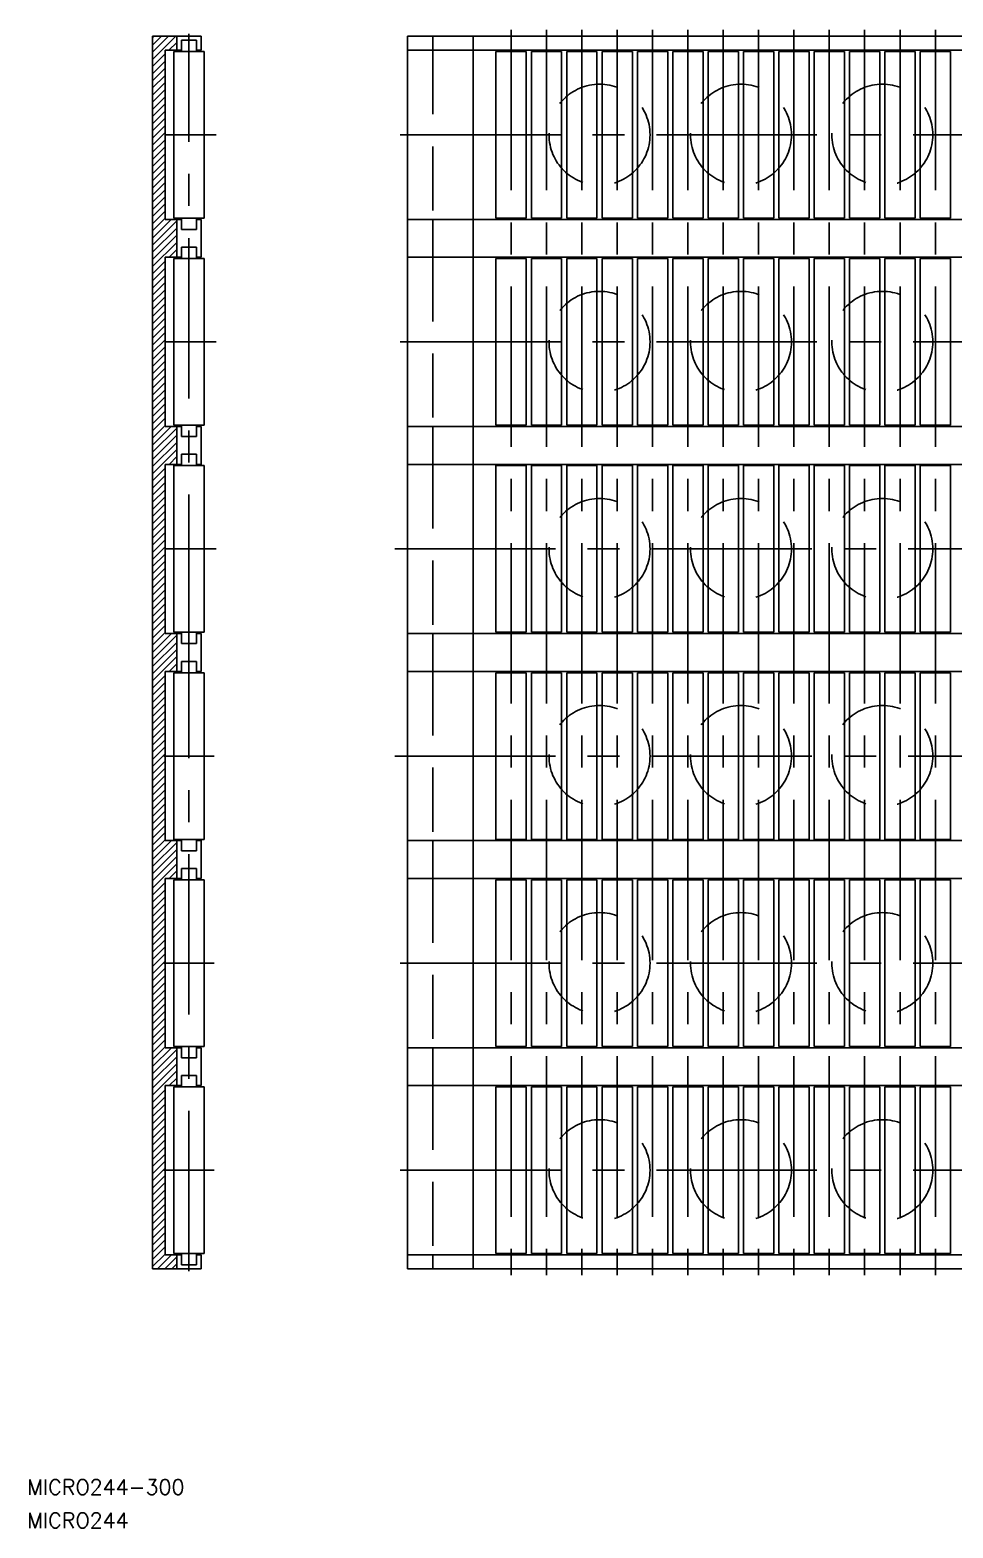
# Model space of a CAD drawing. Extents: x -75 to 302, y -51 to 245.
# Drawn here: x -74.8 to 108, y -51.3 to 245.3 of the extents above; entities that cross this region are included whole.
import ezdxf

# ---------------------------------------------------------------- set-up
doc = ezdxf.new("R2010")
doc.units = 0
doc.linetypes.add('CENTER', pattern=[50.8, 31.75, -6.35, 6.35, -6.35])
doc.linetypes.add('DASHED', pattern=[19.05, 12.7, -6.35])
doc.layers.get('0').update_dxf_attribs({"linetype": 'CONTINUOUS'})
doc.layers.add('CENTER', color=1, linetype='CENTER')
doc.styles.get("Standard").update_dxf_attribs({"font": 'txt.shx', "height": 3, "bigfont": 'bigfont.shx'})

# ---------------------------------------------------------------- blocks, each defined once
blk = doc.blocks.new('*U17')
at = {"color": 7, "linetype": 'CONTINUOUS'}
blk.add_text('MICRO244-300', height=3, dxfattribs=at).set_placement((-75.29, -44.74))
blk = doc.blocks.new('*U18')
at = {"color": 7, "linetype": 'CONTINUOUS'}
blk.add_text('MICRO244', height=3, dxfattribs=at).set_placement((-75.29, -51.34))

msp = doc.modelspace()

# ---------------------------------------------------------------- linework, layer by layer
at = {"color": 7, "linetype": 'CONTINUOUS'}
for p, q in [((-50.5, 0), (-50.5, 244)), ((-40.9, 244), (-50.5, 244)), ((-45.7, 244), (-45.7, 241.25)), ((-41.8, 243.25), (-44.8, 243.25)), ((-44.8, 243.25), (-44.8, 241)), ((-41.8, 243.25), (-41.8, 241)), ((-40.9, 241.25), (-40.9, 244)), ((0, 244), (0, 121.5)), ((300, 244), (0, 244)), ((5, 244), (5, 241.25)), ((-48, 241.25), (-48, 207.75)), ((-44.8, 241.25), (-48, 241.25)), ((-46.3, 208), (-46.3, 241)), ((-40.3, 241), (-46.3, 241)), ((-40.9, 241.25), (-41.8, 241.25)), ((-40.3, 208), (-40.3, 241)), ((0, 241.25), (300, 241.25)), ((13, 207.75), (13, 241.25)), ((17.5, 241), (17.5, 208)), ((23.5, 241), (17.5, 241)), ((19, 241), (19, 241.25)), ((22, 241.25), (22, 241)), ((23.5, 241), (23.5, 208)), ((24.5, 241), (24.5, 208)), ((30.5, 241), (24.5, 241)), ((26, 241), (26, 241.25)), ((29, 241.25), (29, 241)), ((30.5, 241), (30.5, 208)), ((31.5, 241), (31.5, 208)), ((37.5, 241), (31.5, 241)), ((33, 241), (33, 241.25)), ((36, 241.25), (36, 241)), ((37.5, 241), (37.5, 208)), ((38.5, 241), (38.5, 208)), ((44.5, 241), (38.5, 241)), ((40, 241), (40, 241.25)), ((43, 241.25), (43, 241)), ((44.5, 241), (44.5, 208)), ((45.5, 241), (45.5, 208)), ((51.5, 241), (45.5, 241)), ((47, 241), (47, 241.25)), ((50, 241.25), (50, 241)), ((51.5, 241), (51.5, 208)), ((52.5, 241), (52.5, 208)), ((58.5, 241), (52.5, 241)), ((54, 241), (54, 241.25)), ((57, 241.25), (57, 241)), ((58.5, 241), (58.5, 208)), ((59.5, 241), (59.5, 208)), ((65.5, 241), (59.5, 241)), ((61, 241), (61, 241.25)), ((64, 241.25), (64, 241)), ((65.5, 241), (65.5, 208)), ((66.5, 241), (66.5, 208)), ((72.5, 241), (66.5, 241)), ((68, 241), (68, 241.25)), ((71, 241.25), (71, 241)), ((72.5, 241), (72.5, 208)), ((73.5, 241), (73.5, 208)), ((79.5, 241), (73.5, 241)), ((75, 241), (75, 241.25)), ((78, 241.25), (78, 241)), ((79.5, 241), (79.5, 208)), ((80.5, 241), (80.5, 208)), ((86.5, 241), (80.5, 241)), ((82, 241), (82, 241.25)), ((85, 241.25), (85, 241)), ((86.5, 241), (86.5, 208)), ((87.5, 241), (87.5, 208)), ((93.5, 241), (87.5, 241)), ((89, 241), (89, 241.25)), ((92, 241.25), (92, 241)), ((93.5, 241), (93.5, 208)), ((94.5, 241), (94.5, 208)), ((100.5, 241), (94.5, 241)), ((96, 241), (96, 241.25)), ((99, 241.25), (99, 241)), ((100.5, 241), (100.5, 208)), ((101.5, 241), (101.5, 208)), ((107.5, 241), (101.5, 241)), ((103, 241), (103, 241.25)), ((106, 241.25), (106, 241)), ((107.5, 241), (107.5, 208)), ((-48, 207.75), (-44.8, 207.75)), ((-40.3, 208), (-46.3, 208)), ((-45.7, 200.25), (-45.7, 207.75)), ((-44.8, 205.75), (-44.8, 208)), ((-41.8, 205.75), (-41.8, 208)), ((-41.8, 207.75), (-40.9, 207.75)), ((-40.9, 207.75), (-40.9, 200.25)), ((0, 207.75), (300, 207.75)), ((5, 207.75), (5, 200.25)), ((23.5, 208), (17.5, 208)), ((19, 208), (19, 207.75)), ((22, 207.75), (22, 208)), ((30.5, 208), (24.5, 208)), ((26, 208), (26, 207.75)), ((29, 207.75), (29, 208)), ((37.5, 208), (31.5, 208)), ((33, 208), (33, 207.75)), ((36, 207.75), (36, 208)), ((44.5, 208), (38.5, 208)), ((40, 208), (40, 207.75)), ((43, 207.75), (43, 208)), ((51.5, 208), (45.5, 208)), ((47, 208), (47, 207.75)), ((50, 207.75), (50, 208)), ((58.5, 208), (52.5, 208)), ((54, 208), (54, 207.75)), ((57, 207.75), (57, 208)), ((65.5, 208), (59.5, 208)), ((61, 208), (61, 207.75)), ((64, 207.75), (64, 208)), ((72.5, 208), (66.5, 208)), ((68, 208), (68, 207.75)), ((71, 207.75), (71, 208)), ((79.5, 208), (73.5, 208)), ((75, 208), (75, 207.75)), ((78, 207.75), (78, 208)), ((86.5, 208), (80.5, 208)), ((82, 208), (82, 207.75)), ((85, 207.75), (85, 208)), ((93.5, 208), (87.5, 208)), ((89, 208), (89, 207.75)), ((92, 207.75), (92, 208)), ((100.5, 208), (94.5, 208)), ((96, 208), (96, 207.75)), ((101.5, 208), (107.5, 208)), ((103, 208), (103, 207.75)), ((-41.8, 205.75), (-44.8, 205.75)), ((-41.8, 202.25), (-44.8, 202.25)), ((-44.8, 202.25), (-44.8, 200)), ((-41.8, 202.25), (-41.8, 200)), ((-48, 200.25), (-48, 166.75)), ((-48, 200.25), (-44.8, 200.25)), ((-46.3, 200), (-46.3, 167)), ((-40.3, 200), (-46.3, 200)), ((-41.8, 200.25), (-40.9, 200.25)), ((-40.3, 200), (-40.3, 167)), ((0, 200.25), (300, 200.25)), ((13, 166.75), (13, 200.25)), ((17.5, 200), (17.5, 167)), ((23.5, 200), (17.5, 200)), ((19, 200), (19, 200.25)), ((22, 200.25), (22, 200)), ((23.5, 200), (23.5, 167)), ((24.5, 200), (24.5, 167)), ((30.5, 200), (24.5, 200)), ((26, 200), (26, 200.25)), ((29, 200.25), (29, 200)), ((30.5, 200), (30.5, 167)), ((31.5, 200), (31.5, 167)), ((37.5, 200), (31.5, 200)), ((33, 200), (33, 200.25)), ((36, 200.25), (36, 200)), ((37.5, 200), (37.5, 167)), ((38.5, 200), (38.5, 167)), ((44.5, 200), (38.5, 200)), ((40, 200), (40, 200.25)), ((43, 200.25), (43, 200)), ((44.5, 200), (44.5, 167)), ((45.5, 200), (45.5, 167)), ((51.5, 200), (45.5, 200)), ((47, 200), (47, 200.25)), ((50, 200.25), (50, 200)), ((51.5, 200), (51.5, 167)), ((52.5, 200), (52.5, 167)), ((58.5, 200), (52.5, 200)), ((54, 200), (54, 200.25)), ((57, 200.25), (57, 200)), ((58.5, 200), (58.5, 167)), ((59.5, 200), (59.5, 167)), ((65.5, 200), (59.5, 200)), ((61, 200), (61, 200.25)), ((64, 200.25), (64, 200)), ((65.5, 200), (65.5, 167)), ((66.5, 200), (66.5, 167)), ((72.5, 200), (66.5, 200)), ((68, 200), (68, 200.25)), ((71, 200.25), (71, 200)), ((72.5, 200), (72.5, 167)), ((73.5, 200), (73.5, 167)), ((79.5, 200), (73.5, 200)), ((75, 200), (75, 200.25)), ((78, 200.25), (78, 200)), ((79.5, 200), (79.5, 167)), ((80.5, 200), (80.5, 167)), ((86.5, 200), (80.5, 200)), ((82, 200), (82, 200.25)), ((85, 200.25), (85, 200)), ((86.5, 200), (86.5, 167)), ((87.5, 200), (87.5, 167)), ((93.5, 200), (87.5, 200)), ((89, 200), (89, 200.25)), ((92, 200.25), (92, 200)), ((93.5, 200), (93.5, 167)), ((94.5, 200), (94.5, 167)), ((100.5, 200), (94.5, 200)), ((96, 200), (96, 200.25)), ((99, 200.25), (99, 200)), ((100.5, 200), (100.5, 167)), ((101.5, 200), (101.5, 167)), ((107.5, 200), (101.5, 200)), ((103, 200), (103, 200.25)), ((106, 200.25), (106, 200)), ((107.5, 200), (107.5, 167)), ((-48, 166.75), (-44.8, 166.75)), ((-40.3, 167), (-46.3, 167)), ((-45.7, 159.25), (-45.7, 166.75)), ((-44.8, 164.75), (-44.8, 167)), ((-41.8, 164.75), (-41.8, 167)), ((-41.8, 166.75), (-40.9, 166.75)), ((-40.9, 166.75), (-40.9, 159.25)), ((0, 166.75), (300, 166.75)), ((5, 166.75), (5, 159.25)), ((23.5, 167), (17.5, 167)), ((19, 167), (19, 166.75)), ((22, 166.75), (22, 167)), ((30.5, 167), (24.5, 167)), ((26, 167), (26, 166.75)), ((29, 166.75), (29, 167)), ((37.5, 167), (31.5, 167)), ((33, 167), (33, 166.75)), ((36, 166.75), (36, 167)), ((44.5, 167), (38.5, 167)), ((40, 167), (40, 166.75)), ((43, 166.75), (43, 167)), ((51.5, 167), (45.5, 167)), ((47, 167), (47, 166.75)), ((50, 166.75), (50, 167)), ((58.5, 167), (52.5, 167)), ((54, 167), (54, 166.75)), ((57, 166.75), (57, 167)), ((65.5, 167), (59.5, 167)), ((61, 167), (61, 166.75)), ((64, 166.75), (64, 167)), ((72.5, 167), (66.5, 167)), ((68, 167), (68, 166.75)), ((71, 166.75), (71, 167)), ((79.5, 167), (73.5, 167)), ((75, 167), (75, 166.75)), ((78, 166.75), (78, 167)), ((86.5, 167), (80.5, 167)), ((82, 167), (82, 166.75)), ((85, 166.75), (85, 167)), ((93.5, 167), (87.5, 167)), ((89, 167), (89, 166.75)), ((92, 166.75), (92, 167)), ((100.5, 167), (94.5, 167)), ((96, 167), (96, 166.75)), ((101.5, 167), (107.5, 167)), ((103, 167), (103, 166.75)), ((-41.8, 164.75), (-44.8, 164.75)), ((-41.8, 161.25), (-44.8, 161.25)), ((-44.8, 161.25), (-44.8, 159)), ((-41.8, 161.25), (-41.8, 159)), ((-48, 125.75), (-48, 159.25)), ((-44.8, 159.25), (-48, 159.25)), ((-46.3, 159), (-46.3, 126)), ((-40.3, 159), (-46.3, 159)), ((-40.9, 159.25), (-41.8, 159.25)), ((-40.3, 159), (-40.3, 126)), ((0, 159.25), (300, 159.25)), ((13, 125.75), (13, 159.25)), ((17.5, 159), (17.5, 126)), ((23.5, 159), (17.5, 159)), ((19, 159), (19, 159.25)), ((22, 159.25), (22, 159)), ((23.5, 159), (23.5, 126)), ((24.5, 159), (24.5, 126)), ((30.5, 159), (24.5, 159)), ((26, 159), (26, 159.25)), ((29, 159.25), (29, 159)), ((30.5, 159), (30.5, 126)), ((31.5, 159), (31.5, 126)), ((37.5, 159), (31.5, 159)), ((33, 159), (33, 159.25)), ((36, 159.25), (36, 159)), ((37.5, 159), (37.5, 126)), ((38.5, 159), (38.5, 126)), ((44.5, 159), (38.5, 159)), ((40, 159), (40, 159.25)), ((43, 159.25), (43, 159)), ((44.5, 159), (44.5, 126)), ((45.5, 159), (45.5, 126)), ((51.5, 159), (45.5, 159)), ((47, 159), (47, 159.25)), ((50, 159.25), (50, 159)), ((51.5, 159), (51.5, 126)), ((52.5, 159), (52.5, 126)), ((58.5, 159), (52.5, 159)), ((54, 159), (54, 159.25)), ((57, 159.25), (57, 159)), ((58.5, 159), (58.5, 126)), ((59.5, 159), (59.5, 126)), ((65.5, 159), (59.5, 159)), ((61, 159), (61, 159.25)), ((64, 159.25), (64, 159)), ((65.5, 159), (65.5, 126)), ((66.5, 159), (66.5, 126)), ((72.5, 159), (66.5, 159)), ((68, 159), (68, 159.25)), ((71, 159.25), (71, 159)), ((72.5, 159), (72.5, 126)), ((73.5, 159), (73.5, 126)), ((79.5, 159), (73.5, 159)), ((75, 159), (75, 159.25)), ((78, 159.25), (78, 159)), ((79.5, 159), (79.5, 126)), ((80.5, 159), (80.5, 126)), ((86.5, 159), (80.5, 159)), ((82, 159), (82, 159.25)), ((85, 159.25), (85, 159)), ((86.5, 159), (86.5, 126)), ((87.5, 159), (87.5, 126)), ((93.5, 159), (87.5, 159)), ((89, 159), (89, 159.25)), ((92, 159.25), (92, 159)), ((93.5, 159), (93.5, 126)), ((94.5, 159), (94.5, 126)), ((100.5, 159), (94.5, 159)), ((96, 159), (96, 159.25)), ((99, 159.25), (99, 159)), ((100.5, 159), (100.5, 126)), ((101.5, 159), (101.5, 126)), ((107.5, 159), (101.5, 159)), ((103, 159), (103, 159.25)), ((106, 159.25), (106, 159)), ((107.5, 159), (107.5, 126)), ((-48, 125.75), (-44.8, 125.75)), ((-40.3, 126), (-46.3, 126)), ((-45.7, 125.75), (-45.7, 118.25)), ((-44.8, 123.75), (-44.8, 126)), ((-41.8, 123.75), (-41.8, 126)), ((-41.8, 125.75), (-40.9, 125.75)), ((-40.9, 118.25), (-40.9, 125.75)), ((0, 125.75), (300, 125.75)), ((5, 125.75), (5, 118.25)), ((23.5, 126), (17.5, 126)), ((19, 126), (19, 125.75)), ((22, 125.75), (22, 126)), ((30.5, 126), (24.5, 126)), ((26, 126), (26, 125.75)), ((29, 125.75), (29, 126)), ((37.5, 126), (31.5, 126)), ((33, 126), (33, 125.75)), ((36, 125.75), (36, 126)), ((44.5, 126), (38.5, 126)), ((40, 126), (40, 125.75)), ((43, 125.75), (43, 126)), ((51.5, 126), (45.5, 126)), ((47, 126), (47, 125.75)), ((50, 125.75), (50, 126)), ((58.5, 126), (52.5, 126)), ((54, 126), (54, 125.75)), ((57, 125.75), (57, 126)), ((65.5, 126), (59.5, 126)), ((61, 126), (61, 125.75)), ((64, 125.75), (64, 126)), ((72.5, 126), (66.5, 126)), ((68, 126), (68, 125.75)), ((71, 125.75), (71, 126)), ((79.5, 126), (73.5, 126)), ((75, 126), (75, 125.75)), ((78, 125.75), (78, 126)), ((86.5, 126), (80.5, 126)), ((82, 126), (82, 125.75)), ((85, 125.75), (85, 126)), ((93.5, 126), (87.5, 126)), ((89, 126), (89, 125.75)), ((92, 125.75), (92, 126)), ((100.5, 126), (94.5, 126)), ((96, 126), (96, 125.75)), ((101.5, 126), (107.5, 126)), ((103, 126), (103, 125.75)), ((-50.5, 122.5), (-50.5, 122)), ((-50.5, 121.5), (-50.5, 122)), ((-41.8, 123.75), (-44.8, 123.75)), ((-41.8, 120.25), (-44.8, 120.25)), ((-44.8, 120.25), (-44.8, 118)), ((-41.8, 120.25), (-41.8, 118)), ((0, 121.5), (0, 0)), ((-48, 118.25), (-48, 84.75)), ((-48, 118.25), (-44.8, 118.25)), ((-46.3, 85), (-46.3, 118)), ((-40.3, 118), (-46.3, 118)), ((-41.8, 118.25), (-40.9, 118.25)), ((-40.3, 85), (-40.3, 118)), ((0, 118.25), (300, 118.25)), ((13, 84.75), (13, 118.25)), ((17.5, 118), (17.5, 85)), ((23.5, 118), (17.5, 118)), ((19, 118), (19, 118.25)), ((22, 118.25), (22, 118)), ((23.5, 118), (23.5, 85)), ((24.5, 118), (24.5, 85)), ((30.5, 118), (24.5, 118)), ((26, 118), (26, 118.25)), ((29, 118.25), (29, 118)), ((30.5, 118), (30.5, 85)), ((31.5, 118), (31.5, 85)), ((37.5, 118), (31.5, 118)), ((33, 118), (33, 118.25)), ((36, 118.25), (36, 118)), ((37.5, 118), (37.5, 85)), ((38.5, 118), (38.5, 85)), ((44.5, 118), (38.5, 118)), ((40, 118), (40, 118.25)), ((43, 118.25), (43, 118)), ((44.5, 118), (44.5, 85)), ((45.5, 118), (45.5, 85)), ((51.5, 118), (45.5, 118)), ((47, 118), (47, 118.25)), ((50, 118.25), (50, 118)), ((51.5, 118), (51.5, 85)), ((52.5, 118), (52.5, 85)), ((58.5, 118), (52.5, 118)), ((54, 118), (54, 118.25)), ((57, 118.25), (57, 118)), ((58.5, 118), (58.5, 85)), ((59.5, 118), (59.5, 85)), ((65.5, 118), (59.5, 118)), ((61, 118), (61, 118.25)), ((64, 118.25), (64, 118)), ((65.5, 118), (65.5, 85)), ((66.5, 118), (66.5, 85)), ((72.5, 118), (66.5, 118)), ((68, 118), (68, 118.25)), ((71, 118.25), (71, 118)), ((72.5, 118), (72.5, 85)), ((73.5, 118), (73.5, 85)), ((79.5, 118), (73.5, 118)), ((75, 118), (75, 118.25)), ((78, 118.25), (78, 118)), ((79.5, 118), (79.5, 85)), ((80.5, 118), (80.5, 85)), ((86.5, 118), (80.5, 118)), ((82, 118), (82, 118.25)), ((85, 118.25), (85, 118)), ((86.5, 118), (86.5, 85)), ((87.5, 118), (87.5, 85)), ((93.5, 118), (87.5, 118)), ((89, 118), (89, 118.25)), ((92, 118.25), (92, 118)), ((93.5, 118), (93.5, 85)), ((94.5, 118), (94.5, 85)), ((100.5, 118), (94.5, 118)), ((96, 118), (96, 118.25)), ((99, 118.25), (99, 118)), ((100.5, 118), (100.5, 85)), ((101.5, 118), (101.5, 85)), ((107.5, 118), (101.5, 118)), ((103, 118), (103, 118.25)), ((106, 118.25), (106, 118)), ((107.5, 118), (107.5, 85)), ((-44.8, 84.75), (-48, 84.75)), ((-40.3, 85), (-46.3, 85)), ((-45.7, 84.75), (-45.7, 77.25)), ((-44.8, 82.75), (-44.8, 85)), ((-41.8, 82.75), (-41.8, 85)), ((-40.9, 84.75), (-41.8, 84.75)), ((-40.9, 77.25), (-40.9, 84.75)), ((0, 84.75), (300, 84.75)), ((5, 84.75), (5, 77.25)), ((23.5, 85), (17.5, 85)), ((19, 85), (19, 84.75)), ((22, 84.75), (22, 85)), ((30.5, 85), (24.5, 85)), ((26, 85), (26, 84.75)), ((29, 84.75), (29, 85)), ((37.5, 85), (31.5, 85)), ((33, 85), (33, 84.75)), ((36, 84.75), (36, 85)), ((44.5, 85), (38.5, 85)), ((40, 85), (40, 84.75)), ((43, 84.75), (43, 85)), ((51.5, 85), (45.5, 85)), ((47, 85), (47, 84.75)), ((50, 84.75), (50, 85)), ((58.5, 85), (52.5, 85)), ((54, 85), (54, 84.75)), ((57, 84.75), (57, 85)), ((65.5, 85), (59.5, 85)), ((61, 85), (61, 84.75)), ((64, 84.75), (64, 85)), ((72.5, 85), (66.5, 85)), ((68, 85), (68, 84.75)), ((71, 84.75), (71, 85)), ((79.5, 85), (73.5, 85)), ((75, 85), (75, 84.75)), ((78, 84.75), (78, 85)), ((86.5, 85), (80.5, 85)), ((82, 85), (82, 84.75)), ((85, 84.75), (85, 85)), ((93.5, 85), (87.5, 85)), ((89, 85), (89, 84.75)), ((92, 84.75), (92, 85)), ((100.5, 85), (94.5, 85)), ((96, 85), (96, 84.75)), ((101.5, 85), (107.5, 85)), ((103, 85), (103, 84.75)), ((-41.8, 82.75), (-44.8, 82.75)), ((-48, 43.75), (-48, 77.25)), ((-48, 77.25), (-44.8, 77.25)), ((-41.8, 79.25), (-44.8, 79.25)), ((-44.8, 79.25), (-44.8, 77)), ((-41.8, 79.25), (-41.8, 77)), ((-41.8, 77.25), (-40.9, 77.25)), ((0, 77.25), (300, 77.25)), ((13, 43.75), (13, 77.25)), ((19, 77), (19, 77.25)), ((22, 77.25), (22, 77)), ((26, 77), (26, 77.25)), ((29, 77.25), (29, 77)), ((33, 77), (33, 77.25)), ((36, 77.25), (36, 77)), ((40, 77), (40, 77.25)), ((43, 77.25), (43, 77)), ((47, 77), (47, 77.25)), ((50, 77.25), (50, 77)), ((54, 77), (54, 77.25)), ((57, 77.25), (57, 77)), ((61, 77), (61, 77.25)), ((64, 77.25), (64, 77)), ((68, 77), (68, 77.25)), ((71, 77.25), (71, 77)), ((75, 77), (75, 77.25)), ((78, 77.25), (78, 77)), ((82, 77), (82, 77.25)), ((85, 77.25), (85, 77)), ((89, 77), (89, 77.25)), ((92, 77.25), (92, 77)), ((96, 77), (96, 77.25)), ((99, 77.25), (99, 77)), ((103, 77), (103, 77.25)), ((106, 77.25), (106, 77)), ((-46.3, 44), (-46.3, 77)), ((-40.3, 77), (-46.3, 77)), ((-40.3, 44), (-40.3, 77)), ((17.5, 77), (17.5, 44)), ((23.5, 77), (17.5, 77)), ((23.5, 77), (23.5, 44)), ((24.5, 77), (24.5, 44)), ((30.5, 77), (24.5, 77)), ((30.5, 77), (30.5, 44)), ((31.5, 77), (31.5, 44)), ((37.5, 77), (31.5, 77)), ((37.5, 77), (37.5, 44)), ((38.5, 77), (38.5, 44)), ((44.5, 77), (38.5, 77)), ((44.5, 77), (44.5, 44)), ((45.5, 77), (45.5, 44)), ((51.5, 77), (45.5, 77)), ((51.5, 77), (51.5, 44)), ((52.5, 77), (52.5, 44)), ((58.5, 77), (52.5, 77)), ((58.5, 77), (58.5, 44)), ((59.5, 77), (59.5, 44)), ((65.5, 77), (59.5, 77)), ((65.5, 77), (65.5, 44)), ((66.5, 77), (66.5, 44)), ((72.5, 77), (66.5, 77)), ((72.5, 77), (72.5, 44)), ((73.5, 77), (73.5, 44)), ((79.5, 77), (73.5, 77)), ((79.5, 77), (79.5, 44)), ((80.5, 77), (80.5, 44)), ((86.5, 77), (80.5, 77)), ((86.5, 77), (86.5, 44)), ((87.5, 77), (87.5, 44)), ((93.5, 77), (87.5, 77)), ((93.5, 77), (93.5, 44)), ((94.5, 77), (94.5, 44)), ((100.5, 77), (94.5, 77)), ((100.5, 77), (100.5, 44)), ((101.5, 77), (101.5, 44)), ((107.5, 77), (101.5, 77)), ((107.5, 77), (107.5, 44)), ((-48, 43.75), (-44.8, 43.75)), ((-40.3, 44), (-46.3, 44)), ((-45.7, 43.75), (-45.7, 36.25)), ((-44.8, 41.75), (-44.8, 44)), ((-41.8, 41.75), (-44.8, 41.75)), ((-41.8, 41.75), (-41.8, 44)), ((-41.8, 43.75), (-40.9, 43.75)), ((-40.9, 36.25), (-40.9, 43.75)), ((0, 43.75), (300, 43.75)), ((5, 43.75), (5, 36.25)), ((23.5, 44), (17.5, 44)), ((19, 44), (19, 43.75)), ((22, 43.75), (22, 44)), ((30.5, 44), (24.5, 44)), ((26, 44), (26, 43.75)), ((29, 43.75), (29, 44)), ((37.5, 44), (31.5, 44)), ((33, 44), (33, 43.75)), ((36, 43.75), (36, 44)), ((44.5, 44), (38.5, 44)), ((40, 44), (40, 43.75)), ((43, 43.75), (43, 44)), ((51.5, 44), (45.5, 44)), ((47, 44), (47, 43.75)), ((50, 43.75), (50, 44)), ((58.5, 44), (52.5, 44)), ((54, 44), (54, 43.75)), ((57, 43.75), (57, 44)), ((65.5, 44), (59.5, 44)), ((61, 44), (61, 43.75)), ((64, 43.75), (64, 44)), ((72.5, 44), (66.5, 44)), ((68, 44), (68, 43.75)), ((71, 43.75), (71, 44)), ((79.5, 44), (73.5, 44)), ((75, 44), (75, 43.75)), ((78, 43.75), (78, 44)), ((86.5, 44), (80.5, 44)), ((82, 44), (82, 43.75)), ((85, 43.75), (85, 44)), ((93.5, 44), (87.5, 44)), ((89, 44), (89, 43.75)), ((92, 43.75), (92, 44)), ((100.5, 44), (94.5, 44)), ((96, 44), (96, 43.75)), ((101.5, 44), (107.5, 44)), ((103, 44), (103, 43.75)), ((-48, 2.75), (-48, 36.25)), ((-48, 36.25), (-44.8, 36.25)), ((-46.3, 36), (-46.3, 3)), ((-40.3, 36), (-46.3, 36)), ((-41.8, 38.25), (-44.8, 38.25)), ((-44.8, 38.25), (-44.8, 36)), ((-41.8, 38.25), (-41.8, 36)), ((-41.8, 36.25), (-40.9, 36.25)), ((-40.3, 36), (-40.3, 3)), ((0, 36.25), (300, 36.25)), ((13, 2.75), (13, 36.25)), ((17.5, 36), (17.5, 3)), ((23.5, 36), (17.5, 36)), ((19, 36), (19, 36.25)), ((22, 36.25), (22, 36)), ((23.5, 36), (23.5, 3)), ((24.5, 36), (24.5, 3)), ((30.5, 36), (24.5, 36)), ((26, 36), (26, 36.25)), ((29, 36.25), (29, 36)), ((30.5, 36), (30.5, 3)), ((31.5, 36), (31.5, 3)), ((37.5, 36), (31.5, 36)), ((33, 36), (33, 36.25)), ((36, 36.25), (36, 36)), ((37.5, 36), (37.5, 3)), ((38.5, 36), (38.5, 3)), ((44.5, 36), (38.5, 36)), ((40, 36), (40, 36.25)), ((43, 36.25), (43, 36)), ((44.5, 36), (44.5, 3)), ((45.5, 36), (45.5, 3)), ((51.5, 36), (45.5, 36)), ((47, 36), (47, 36.25)), ((50, 36.25), (50, 36)), ((51.5, 36), (51.5, 3)), ((52.5, 36), (52.5, 3)), ((58.5, 36), (52.5, 36)), ((54, 36), (54, 36.25)), ((57, 36.25), (57, 36)), ((58.5, 36), (58.5, 3)), ((59.5, 36), (59.5, 3)), ((65.5, 36), (59.5, 36)), ((61, 36), (61, 36.25)), ((64, 36.25), (64, 36)), ((65.5, 36), (65.5, 3)), ((66.5, 36), (66.5, 3)), ((72.5, 36), (66.5, 36)), ((68, 36), (68, 36.25)), ((71, 36.25), (71, 36)), ((72.5, 36), (72.5, 3)), ((73.5, 36), (73.5, 3)), ((79.5, 36), (73.5, 36)), ((75, 36), (75, 36.25)), ((78, 36.25), (78, 36)), ((79.5, 36), (79.5, 3)), ((80.5, 36), (80.5, 3)), ((86.5, 36), (80.5, 36)), ((82, 36), (82, 36.25)), ((85, 36.25), (85, 36)), ((86.5, 36), (86.5, 3)), ((87.5, 36), (87.5, 3)), ((93.5, 36), (87.5, 36)), ((89, 36), (89, 36.25)), ((92, 36.25), (92, 36)), ((93.5, 36), (93.5, 3)), ((94.5, 36), (94.5, 3)), ((100.5, 36), (94.5, 36)), ((96, 36), (96, 36.25)), ((99, 36.25), (99, 36)), ((100.5, 36), (100.5, 3)), ((101.5, 36), (101.5, 3)), ((107.5, 36), (101.5, 36)), ((103, 36), (103, 36.25)), ((106, 36.25), (106, 36)), ((107.5, 36), (107.5, 3)), ((-40.3, 3), (-46.3, 3)), ((-44.8, 0.75), (-44.8, 3)), ((-41.8, 0.75), (-41.8, 3)), ((23.5, 3), (17.5, 3)), ((19, 3), (19, 2.75)), ((22, 2.75), (22, 3)), ((30.5, 3), (24.5, 3)), ((26, 3), (26, 2.75)), ((29, 2.75), (29, 3)), ((37.5, 3), (31.5, 3)), ((33, 3), (33, 2.75)), ((36, 2.75), (36, 3)), ((44.5, 3), (38.5, 3)), ((40, 3), (40, 2.75)), ((43, 2.75), (43, 3)), ((51.5, 3), (45.5, 3)), ((47, 3), (47, 2.75)), ((50, 2.75), (50, 3)), ((58.5, 3), (52.5, 3)), ((54, 3), (54, 2.75)), ((57, 2.75), (57, 3)), ((65.5, 3), (59.5, 3)), ((61, 3), (61, 2.75)), ((64, 2.75), (64, 3)), ((72.5, 3), (66.5, 3)), ((68, 3), (68, 2.75)), ((71, 2.75), (71, 3)), ((79.5, 3), (73.5, 3)), ((75, 3), (75, 2.75)), ((78, 2.75), (78, 3)), ((86.5, 3), (80.5, 3)), ((82, 3), (82, 2.75)), ((85, 2.75), (85, 3)), ((93.5, 3), (87.5, 3)), ((89, 3), (89, 2.75)), ((92, 2.75), (92, 3)), ((100.5, 3), (94.5, 3)), ((96, 3), (96, 2.75)), ((99, 2.75), (99, 2.97)), ((101.5, 3), (107.5, 3)), ((103, 3), (103, 2.75)), ((106, 2.75), (106, 2.97)), ((-40.9, 0), (-50.5, 0)), ((-44.8, 2.75), (-48, 2.75)), ((-45.7, 0), (-45.7, 2.75)), ((-41.8, 0.75), (-44.8, 0.75)), ((-40.9, 2.75), (-41.8, 2.75)), ((-40.9, 2.75), (-40.9, 0)), ((0, 2.75), (300, 2.75)), ((0, 0), (300, 0)), ((5, 2.75), (5, 0))]:
    msp.add_line(p, q, dxfattribs=at)
at = {"color": 3, "linetype": 'CONTINUOUS'}
for p, q in [((-50.5, 243.66), (-50.16, 244)), ((-50.5, 242.24), (-48.74, 244)), ((-50.5, 240.83), (-47.33, 244)), ((-50.5, 239.41), (-45.91, 244)), ((-50.5, 238), (-48, 240.5)), ((-47.25, 241.25), (-45.7, 242.8)), ((-45.84, 241.25), (-45.7, 241.39)), ((-50.5, 236.59), (-48, 239.09)), ((-50.5, 235.17), (-48, 237.67)), ((-50.5, 233.76), (-48, 236.26)), ((-50.5, 232.34), (-48, 234.84)), ((-50.5, 230.93), (-48, 233.43)), ((-50.5, 229.51), (-48, 232.01)), ((-50.5, 228.1), (-48, 230.6)), ((-50.5, 226.69), (-48, 229.19)), ((-50.5, 225.27), (-48, 227.77)), ((-50.5, 223.86), (-48, 226.36)), ((-50.5, 222.44), (-48, 224.94)), ((-50.5, 221.03), (-48, 223.53)), ((-50.5, 219.61), (-48, 222.11)), ((-50.5, 218.2), (-48, 220.7)), ((-50.5, 216.79), (-48, 219.29)), ((-50.5, 215.37), (-48, 217.87)), ((-50.5, 213.96), (-48, 216.46)), ((-50.5, 212.54), (-48, 215.04)), ((-50.5, 211.13), (-48, 213.63)), ((-50.5, 209.72), (-48, 212.22)), ((-50.5, 208.3), (-48, 210.8)), ((-50.5, 206.89), (-48, 209.39)), ((-50.5, 205.47), (-48, 207.97)), ((-50.5, 204.06), (-46.81, 207.75)), ((-50.5, 202.64), (-45.7, 207.44)), ((-50.5, 201.23), (-45.7, 206.03)), ((-50.5, 199.82), (-45.7, 204.62)), ((-50.5, 198.4), (-45.7, 203.2)), ((-47.24, 200.25), (-45.7, 201.79)), ((-50.5, 196.99), (-48, 199.49)), ((-45.82, 200.25), (-45.7, 200.37)), ((-50.5, 195.57), (-48, 198.07)), ((-50.5, 194.16), (-48, 196.66)), ((-50.5, 192.74), (-48, 195.24)), ((-50.5, 191.33), (-48, 193.83)), ((-50.5, 189.92), (-48, 192.42)), ((-50.5, 188.5), (-48, 191)), ((-50.5, 187.09), (-48, 189.59)), ((-50.5, 185.67), (-48, 188.17)), ((-50.5, 184.26), (-48, 186.76)), ((-50.5, 182.85), (-48, 185.35)), ((-50.5, 181.43), (-48, 183.93)), ((-50.5, 180.02), (-48, 182.52)), ((-50.5, 178.6), (-48, 181.1)), ((-50.5, 177.19), (-48, 179.69)), ((-50.5, 175.77), (-48, 178.27)), ((-50.5, 174.36), (-48, 176.86)), ((-50.5, 172.95), (-48, 175.45)), ((-50.5, 171.53), (-48, 174.03)), ((-50.5, 170.12), (-48, 172.62)), ((-50.5, 168.7), (-48, 171.2)), ((-50.5, 167.29), (-48, 169.79)), ((-50.5, 165.87), (-48, 168.37)), ((-50.5, 164.46), (-48, 166.96)), ((-50.5, 163.05), (-46.8, 166.75)), ((-50.5, 161.63), (-45.7, 166.43)), ((-50.5, 160.22), (-45.7, 165.02)), ((-50.5, 158.8), (-45.7, 163.6)), ((-50.5, 157.39), (-45.7, 162.19)), ((-47.23, 159.25), (-45.7, 160.78)), ((-50.5, 155.98), (-48, 158.48)), ((-45.81, 159.25), (-45.7, 159.36)), ((-50.5, 154.56), (-48, 157.06)), ((-50.5, 153.15), (-48, 155.65)), ((-50.5, 151.73), (-48, 154.23)), ((-50.5, 150.32), (-48, 152.82)), ((-50.5, 148.9), (-48, 151.4)), ((-50.5, 147.49), (-48, 149.99)), ((-50.5, 146.08), (-48, 148.58)), ((-50.5, 144.66), (-48, 147.16)), ((-50.5, 143.25), (-48, 145.75)), ((-50.5, 141.83), (-48, 144.33)), ((-50.5, 140.42), (-48, 142.92)), ((-50.5, 139), (-48, 141.5)), ((-50.5, 137.59), (-48, 140.09)), ((-50.5, 136.18), (-48, 138.68)), ((-50.5, 134.76), (-48, 137.26)), ((-50.5, 133.35), (-48, 135.85)), ((-50.5, 131.93), (-48, 134.43)), ((-50.5, 130.52), (-48, 133.02)), ((-50.5, 129.11), (-48, 131.61)), ((-50.5, 127.69), (-48, 130.19)), ((-50.5, 126.28), (-48, 128.78)), ((-50.5, 124.86), (-48, 127.36)), ((-50.5, 123.45), (-48, 125.95)), ((-50.5, 122.03), (-46.78, 125.75)), ((-50.5, 120.62), (-45.7, 125.42)), ((-50.5, 119.21), (-45.7, 124.01)), ((-50.5, 117.79), (-45.7, 122.59)), ((-50.5, 116.38), (-45.7, 121.18)), ((-47.21, 118.25), (-45.7, 119.76)), ((-50.5, 114.96), (-48, 117.46)), ((-50.5, 113.55), (-48, 116.05)), ((-45.8, 118.25), (-45.7, 118.35)), ((-50.5, 112.13), (-48, 114.63)), ((-50.5, 110.72), (-48, 113.22)), ((-50.5, 109.31), (-48, 111.81)), ((-50.5, 107.89), (-48, 110.39)), ((-50.5, 106.48), (-48, 108.98)), ((-50.5, 105.06), (-48, 107.56)), ((-50.5, 103.65), (-48, 106.15)), ((-50.5, 102.24), (-48, 104.74)), ((-50.5, 100.82), (-48, 103.32)), ((-50.5, 99.41), (-48, 101.91)), ((-50.5, 97.99), (-48, 100.49)), ((-50.5, 96.58), (-48, 99.08)), ((-50.5, 95.16), (-48, 97.66)), ((-50.5, 93.75), (-48, 96.25)), ((-50.5, 92.34), (-48, 94.84)), ((-50.5, 90.92), (-48, 93.42)), ((-50.5, 89.51), (-48, 92.01)), ((-50.5, 88.09), (-48, 90.59)), ((-50.5, 86.68), (-48, 89.18)), ((-50.5, 85.26), (-48, 87.76)), ((-50.5, 83.85), (-48, 86.35)), ((-50.5, 82.44), (-48, 84.94)), ((-50.5, 81.02), (-46.77, 84.75)), ((-50.5, 79.61), (-45.7, 84.41)), ((-50.5, 78.19), (-45.7, 82.99)), ((-50.5, 76.78), (-45.7, 81.58)), ((-50.5, 75.37), (-45.7, 80.17)), ((-47.2, 77.25), (-45.7, 78.75)), ((-45.79, 77.25), (-45.7, 77.34)), ((-50.5, 73.95), (-48, 76.45)), ((-50.5, 72.54), (-48, 75.04)), ((-50.5, 71.12), (-48, 73.62)), ((-50.5, 69.71), (-48, 72.21)), ((-50.5, 68.29), (-48, 70.79)), ((-50.5, 66.88), (-48, 69.38)), ((-50.5, 65.47), (-48, 67.97)), ((-50.5, 64.05), (-48, 66.55)), ((-50.5, 62.64), (-48, 65.14)), ((-50.5, 61.22), (-48, 63.72)), ((-50.5, 59.81), (-48, 62.31)), ((-50.5, 58.39), (-48, 60.89)), ((-50.5, 56.98), (-48, 59.48)), ((-50.5, 55.57), (-48, 58.07)), ((-50.5, 54.15), (-48, 56.65)), ((-50.5, 52.74), (-48, 55.24)), ((-50.5, 51.32), (-48, 53.82)), ((-50.5, 49.91), (-48, 52.41)), ((-50.5, 48.49), (-48, 50.99)), ((-50.5, 47.08), (-48, 49.58)), ((-50.5, 45.67), (-48, 48.17)), ((-50.5, 44.25), (-48, 46.75)), ((-50.5, 42.84), (-48, 45.34)), ((-50.5, 41.42), (-48, 43.92)), ((-50.5, 40.01), (-46.76, 43.75)), ((-50.5, 38.6), (-45.7, 43.4)), ((-50.5, 37.18), (-45.7, 41.98)), ((-50.5, 35.77), (-45.7, 40.57)), ((-50.5, 34.35), (-45.7, 39.15)), ((-47.19, 36.25), (-45.7, 37.74)), ((-45.77, 36.25), (-45.7, 36.32)), ((-50.5, 32.94), (-48, 35.44)), ((-50.5, 31.52), (-48, 34.02)), ((-50.5, 30.11), (-48, 32.61)), ((-50.5, 28.7), (-48, 31.2)), ((-50.5, 27.28), (-48, 29.78)), ((-50.5, 25.87), (-48, 28.37)), ((-50.5, 24.45), (-48, 26.95)), ((-50.5, 23.04), (-48, 25.54)), ((-50.5, 21.62), (-48, 24.12)), ((-50.5, 20.21), (-48, 22.71)), ((-50.5, 18.8), (-48, 21.3)), ((-50.5, 17.38), (-48, 19.88)), ((-50.5, 15.97), (-48, 18.47)), ((-50.5, 14.55), (-48, 17.05)), ((-50.5, 13.14), (-48, 15.64)), ((-50.5, 11.73), (-48, 14.23)), ((-50.5, 10.31), (-48, 12.81)), ((-50.5, 8.9), (-48, 11.4)), ((-50.5, 7.48), (-48, 9.98)), ((-50.5, 6.07), (-48, 8.57)), ((-50.5, 4.65), (-48, 7.15)), ((-50.5, 3.24), (-48, 5.74)), ((-50.5, 1.83), (-48, 4.33)), ((-50.5, 0.41), (-48, 2.91)), ((-49.5, 0), (-46.75, 2.75)), ((-48.08, 0), (-45.7, 2.38)), ((-46.67, 0), (-45.7, 0.97))]:
    msp.add_line(p, q, dxfattribs=at)
at = {"color": 3, "linetype": 'DASHED'}
for p, q in [((13, 241.25), (13, 244)), ((5, 241.25), (5, 207.75)), ((13, 200.25), (13, 207.75)), ((5, 200.25), (5, 166.75)), ((13, 159.25), (13, 166.75)), ((5, 159.25), (5, 125.75)), ((13, 125.75), (13, 118.25)), ((5, 118.25), (5, 84.75)), ((13, 77.25), (13, 84.75)), ((5, 77.25), (5, 43.75)), ((13, 36.25), (13, 43.75)), ((5, 36.25), (5, 2.75)), ((13, 0), (13, 2.75))]:
    msp.add_line(p, q, dxfattribs=at)
for centre in [(38, 224.5), (66, 224.5), (94, 224.5), (38, 183.5), (66, 183.5), (94, 183.5), (38, 142.5), (66, 142.5), (94, 142.5), (38, 101.5), (66, 101.5), (94, 101.5), (38, 60.5), (66, 60.5), (94, 60.5), (38, 19.5), (66, 19.5), (94, 19.5)]:
    msp.add_circle(centre, 10, dxfattribs=at)
at = {"layer": 'CENTER', "color": 1, "linetype": 'CENTER'}
for p, q in [((-43.3, 121.5), (-43.3, 244.5)), ((20.5, 245.25), (20.5, -1.25)), ((27.5, 245.25), (27.5, -1.25)), ((34.5, 245.25), (34.5, -1.25)), ((41.5, 245.25), (41.5, -1.25)), ((48.5, 245.25), (48.5, -1.25)), ((55.5, 245.25), (55.5, -1.25)), ((62.5, 245.25), (62.5, -1.25)), ((69.5, 245.25), (69.5, -1.25)), ((76.5, 245.25), (76.5, -1.25)), ((83.5, 245.25), (83.5, -1.25)), ((90.5, 245.25), (90.5, -1.25)), ((97.5, 245.25), (97.5, -1.25)), ((104.5, 245.25), (104.5, -1.25)), ((-47.92, 224.5), (-37.92, 224.5)), ((-1.5, 224.5), (302.5, 224.5)), ((-47.92, 183.5), (-37.92, 183.5)), ((-1.5, 183.5), (302.5, 183.5)), ((-47.92, 142.5), (-37.92, 142.5)), ((-2.5, 142.5), (302.5, 142.5)), ((-43.3, -0.5), (-43.3, 122)), ((-48.3, 101.5), (-38.3, 101.5)), ((-2.5, 101.5), (302.5, 101.5)), ((-48.3, 60.5), (-38.3, 60.5)), ((-1.5, 60.5), (302.5, 60.5)), ((-48.3, 19.5), (-38.3, 19.5)), ((-1.5, 19.5), (302.5, 19.5))]:
    msp.add_line(p, q, dxfattribs=at)

# ---------------------------------------------------------------- block references
at = {"color": 7, "linetype": 'CONTINUOUS'}
for name in ['*U17', '*U18']:
    msp.add_blockref(name, (0, 0), dxfattribs=at)

doc.saveas('drawing.dxf')
